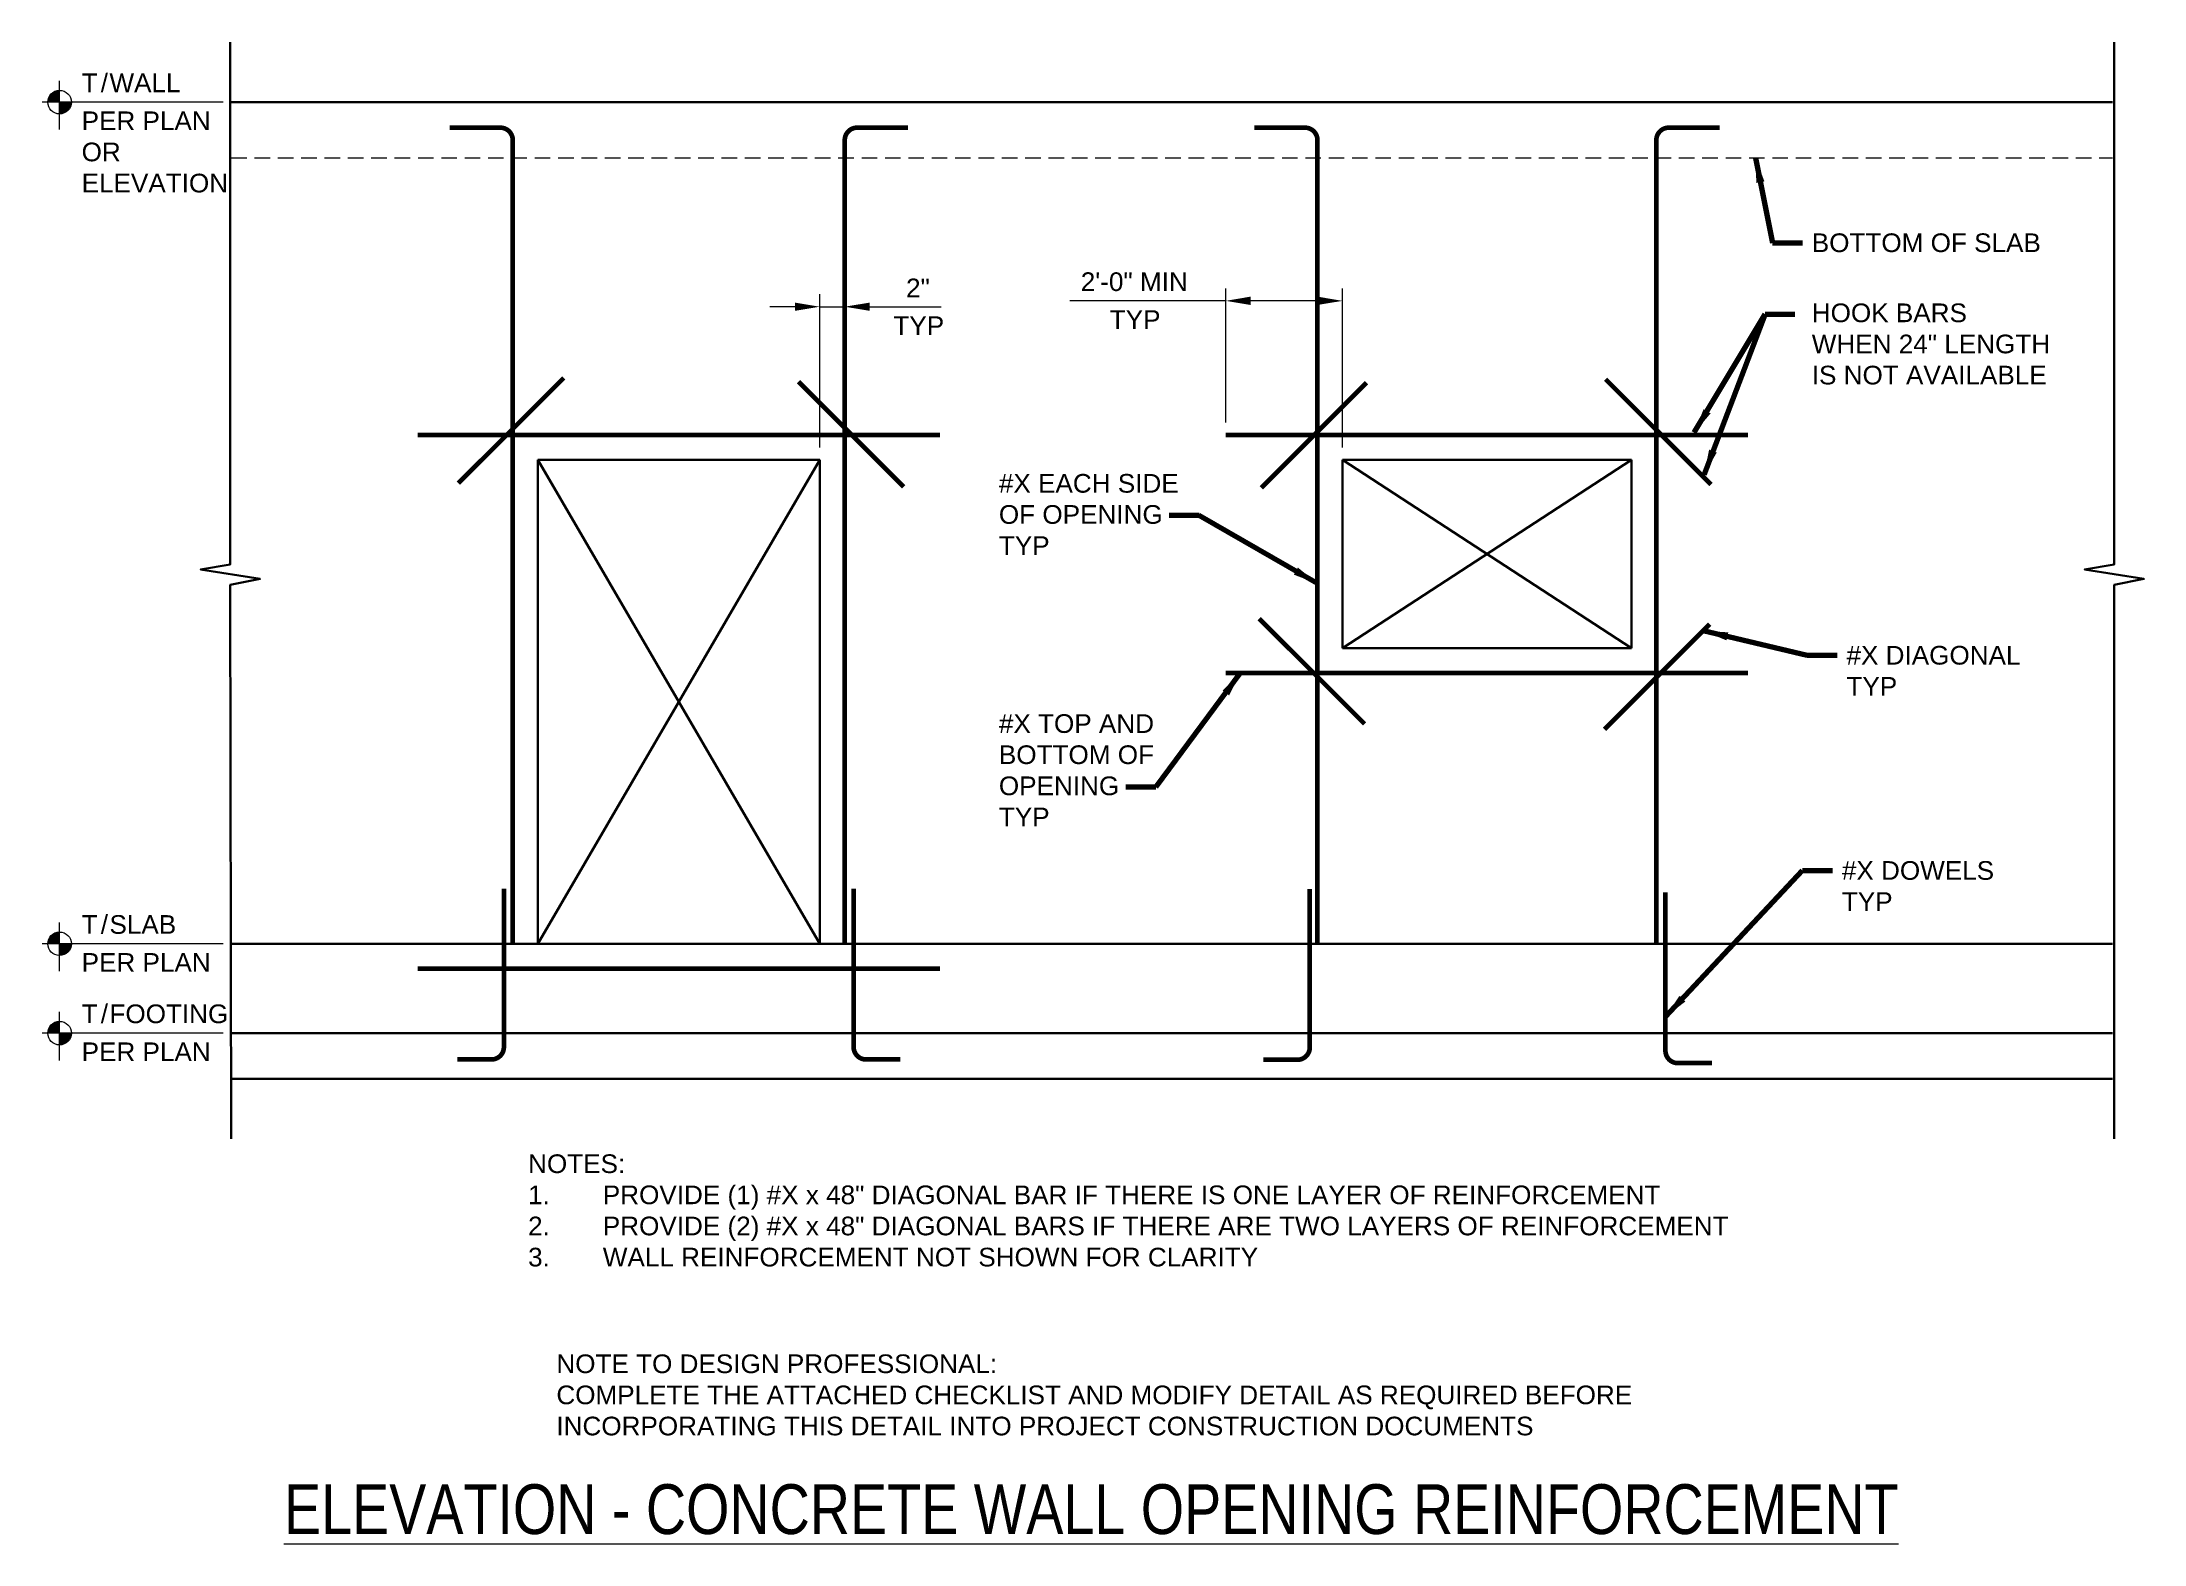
# Model space of a CAD drawing. Header units: inches. Extents: x -552 to -383, y 1237 to 1357.
import ezdxf

# ---------------------------------------------------------------- set-up
doc = ezdxf.new("R2010")
doc.units = ezdxf.units.IN
doc.header["$LTSCALE"] = 5
doc.header["$MEASUREMENT"] = 0
doc.linetypes.add('CENTER', pattern=[2, 1.25, -0.25, 0.25, -0.25])
doc.linetypes.add('HIDDEN', pattern=[0.375, 0.25, -0.125])
for name, color, linetype, lineweight in [('S-ANNO-DIMS', 1, 'Continuous', 20), ('S-ANNO-TEXT', 7, 'Continuous', 20), ('S-DETL', 3, 'Continuous', 30), ('S-GRID', 9, 'CENTER', 20)]:
    doc.layers.add(name, color=color, linetype=linetype, lineweight=lineweight)
doc.styles.add('Romans', font='arial.ttf')
doc.dimstyles.get("Standard").update_dxf_attribs({"dimtxt": 0.18, "dimasz": 0.18, "dimexe": 0.18, "dimexo": 0.0625, "dimgap": 0.09, "dimtad": 0, "dimtih": 1, "dimtoh": 1, "dimdec": 4, "dimzin": 0, "dimdsep": 46, "dimtxsty": 'Standard', "dimcen": 0.09, "dimadec": 0, "dimazin": 0, "dimtfac": 1, "dimtdec": 4, "dimtofl": 0, "dimtmove": 0, "dimatfit": 3, "dimfxl": 1, "dimtolj": 1, "dimtzin": 0, "dimarcsym": 0})

# ---------------------------------------------------------------- blocks, each defined once
blk = doc.blocks.new('*D0')
at = {"layer": 'Defpoints', "color": 0, "transparency": 16777216}
for p in [(-456.5, 1336.48), (-456.5, 1325.7), (-447.13, 1323.7)]:
    blk.add_point(p, dxfattribs=at)
at = {"layer": 'S-ANNO-DIMS', "transparency": 16777216}
for p, q in [((-456.5, 1326.7), (-456.5, 1337.48)), ((-447.13, 1324.7), (-447.13, 1337.48)), ((-456.5, 1336.48), (-469.02, 1336.48)), ((-449.13, 1336.48), (-454.5, 1336.48))]:
    blk.add_line(p, q, dxfattribs=at)
for points in [[(-454.5, 1336.82), (-454.5, 1336.15), (-456.5, 1336.48)], [(-449.13, 1336.82), (-449.13, 1336.15), (-447.13, 1336.48)]]:
    blk.add_solid(points, dxfattribs=at)
at = {"layer": 'S-ANNO-DIMS', "transparency": 16777216, "insert": (-463.84, 1338.01), "char_height": 1.5, "attachment_point": 5, "style": 'Romans'}
blk.add_mtext('\\A1;2\'-0" MIN', dxfattribs=at)
blk = doc.blocks.new('*D1')
at = {"layer": 'Defpoints', "color": 0, "transparency": 16777216}
for p in [(-489.09, 1336.01), (-487.09, 1332.23), (-489.09, 1323.7)]:
    blk.add_point(p, dxfattribs=at)
at = {"layer": 'S-ANNO-DIMS', "transparency": 16777216}
for p, q in [((-489.09, 1324.7), (-489.09, 1337.01)), ((-487.09, 1333.23), (-487.09, 1337.01)), ((-491.09, 1336.01), (-493.09, 1336.01)), ((-489.09, 1336.01), (-487.09, 1336.01)), ((-485.09, 1336.01), (-479.34, 1336.01))]:
    blk.add_line(p, q, dxfattribs=at)
for points in [[(-491.09, 1336.34), (-491.09, 1335.68), (-489.09, 1336.01)], [(-485.09, 1336.34), (-485.09, 1335.68), (-487.09, 1336.01)]]:
    blk.add_solid(points, dxfattribs=at)
at = {"layer": 'S-ANNO-DIMS', "transparency": 16777216, "insert": (-481.21, 1337.52), "char_height": 1.5, "attachment_point": 5, "style": 'Romans'}
blk.add_mtext('\\A1;2"', dxfattribs=at)

msp = doc.modelspace()

# ---------------------------------------------------------------- hatches: boundary and pattern name
at = {"layer": 'S-ANNO-TEXT'}
h = msp.add_hatch(color=256, dxfattribs=at)
h.dxf.hatch_style = 1
edge = h.paths.add_edge_path()
edge.add_arc((-550.1329058, 1352.4436881), 0.945832, 90, 180)
edge.add_line((-551.0787377, 1352.4436881), (-550.1329058, 1352.4436881))
edge.add_line((-550.1329058, 1352.4436881), (-550.1329058, 1353.3895201))
edge = h.paths.add_edge_path()
edge.add_line((-550.1329058, 1352.4436881), (-550.1329058, 1351.4978561))
edge.add_arc((-550.1329058, 1352.4436881), 0.945832, 270, 360)
edge.add_line((-549.1870738, 1352.4436881), (-550.1329058, 1352.4436881))
h = msp.add_hatch(color=256, dxfattribs=at)
h.dxf.hatch_style = 1
edge = h.paths.add_edge_path()
edge.add_arc((-550.1329058, 1284.8327768), 0.945832, 90, 180)
edge.add_line((-551.0787377, 1284.8327768), (-550.1329058, 1284.8327768))
edge.add_line((-550.1329058, 1284.8327768), (-550.1329058, 1285.7786088))
edge = h.paths.add_edge_path()
edge.add_line((-550.1329058, 1284.8327768), (-550.1329058, 1283.8869448))
edge.add_arc((-550.1329058, 1284.8327768), 0.945832, 270, 360)
edge.add_line((-549.1870738, 1284.8327768), (-550.1329058, 1284.8327768))
h = msp.add_hatch(color=256, dxfattribs=at)
h.dxf.hatch_style = 1
edge = h.paths.add_edge_path()
edge.add_arc((-550.1329058, 1277.655357), 0.945832, 90, 180)
edge.add_line((-551.0787377, 1277.655357), (-550.1329058, 1277.655357))
edge.add_line((-550.1329058, 1277.655357), (-550.1329058, 1278.601189))
edge = h.paths.add_edge_path()
edge.add_line((-550.1329058, 1277.655357), (-550.1329058, 1276.709525))
edge.add_arc((-550.1329058, 1277.655357), 0.945832, 270, 360)
edge.add_line((-549.1870738, 1277.655357), (-550.1329058, 1277.655357))

# ---------------------------------------------------------------- linework, layer by layer
for p, q in [((-550.1329058, 1350.2573724), (-550.1329058, 1354.1541694)), ((-537.001091, 1352.4436881), (-551.5415191, 1352.4436881)), ((-550.1329058, 1351.8681047), (-550.1329058, 1353.0192715)), ((-550.1329058, 1282.6464611), (-550.1329058, 1286.543258)), ((-537.001091, 1284.8327768), (-551.5415191, 1284.8327768)), ((-550.1329058, 1284.2571934), (-550.1329058, 1285.4083602)), ((-550.1329058, 1275.4690413), (-550.1329058, 1279.3658383)), ((-537.001091, 1277.655357), (-551.5415191, 1277.655357)), ((-550.1329058, 1277.0797736), (-550.1329058, 1278.2309404))]:
    msp.add_line(p, q, dxfattribs=at)
for centre in [(-550.1329058, 1352.4436881), (-550.1329058, 1284.8327768), (-550.1329058, 1277.655357)]:
    msp.add_circle(centre, 0.945832, dxfattribs=at)
at = {"layer": 'S-DETL', "linetype": 'Continuous'}
for p, q in [((-536.3528604, 1352.4436881), (-385.2982964, 1352.4436881)), ((-511.7447618, 1284.8327768), (-511.7447618, 1323.7048879)), ((-489.0878463, 1323.7048879), (-511.7447618, 1323.7048879)), ((-511.7447618, 1323.7048879), (-489.0878463, 1284.8327768)), ((-489.0878463, 1323.7048879), (-511.7447618, 1284.8327768)), ((-489.0878463, 1284.8327768), (-489.0878463, 1323.7048879)), ((-447.1327194, 1323.7048879), (-423.9199983, 1323.7048879)), ((-447.1327194, 1308.5885705), (-447.1327194, 1323.7048879)), ((-447.1327194, 1323.7048879), (-423.9199983, 1308.5885705)), ((-423.9199983, 1323.7048879), (-447.1327194, 1308.5885705)), ((-423.9199983, 1308.5885705), (-423.9199983, 1323.7048879)), ((-447.1327194, 1308.5885705), (-423.9199983, 1308.5885705)), ((-536.3528604, 1284.8327768), (-385.2982964, 1284.8327768)), ((-536.3528604, 1277.655357), (-385.2982964, 1277.655357)), ((-536.3528604, 1273.9966848), (-385.2982964, 1273.9966848))]:
    msp.add_line(p, q, dxfattribs=at)
for points in [[(-536.3528604, 1269.166251), (-536.4240312, 1313.6564603), (-534.0386772, 1314.147553), (-538.8093852, 1314.9048082), (-536.4240312, 1315.3023672), (-536.4240312, 1357.2735976)], [(-385.1521119, 1269.1684635), (-385.1521119, 1313.6564603), (-382.7667579, 1314.147553), (-387.5374659, 1314.9048082), (-385.1521119, 1315.3023672), (-385.1521119, 1357.2719094)]]:
    msp.add_lwpolyline(points, dxfattribs=at)
at = {"layer": 'S-DETL', "linetype": 'Continuous', "const_width": 0.375}
for points in [[(-514.7447618, 1350.3939817), (-518.8161445, 1350.3939817)], [(-486.0878463, 1350.3939817), (-482.0164636, 1350.3939817)], [(-450.1327194, 1350.3939817), (-454.2041021, 1350.3939817)], [(-420.9199983, 1350.3939817), (-416.8486156, 1350.3939817)], [(-513.7447618, 1284.8327768), (-513.7447618, 1349.3939817)], [(-487.0878463, 1284.8327768), (-487.0878463, 1349.3939817)], [(-449.1327194, 1284.8327768), (-449.1327194, 1349.3939817)], [(-421.9199983, 1284.8327768), (-421.9199983, 1349.3939817)], [(-518.1035989, 1321.8368568), (-509.6512947, 1330.289161)], [(-482.351476, 1321.5350552), (-490.8037802, 1329.9873594)], [(-453.6442309, 1321.464388), (-445.1919267, 1329.9166922)], [(-417.5398681, 1321.7278896), (-425.9921723, 1330.1801938)], [(-479.4396224, 1325.7048879), (-521.3929857, 1325.7048879)], [(-414.5496772, 1325.7048879), (-456.5030405, 1325.7048879)], [(-453.8013484, 1310.9499239), (-445.3490442, 1302.4976197)], [(-417.6360287, 1310.5175245), (-426.0883329, 1302.0652203)], [(-414.5496772, 1306.5885705), (-456.5030405, 1306.5885705)], [(-514.4564232, 1289.2580983), (-514.4564232, 1276.5394261)], [(-486.3761849, 1289.2580983), (-486.3761849, 1276.5394261)], [(-449.746771, 1289.2329778), (-449.746771, 1276.5143056)], [(-421.1899969, 1288.9636255), (-421.1899969, 1276.2449532)], [(-479.4396224, 1282.8320551), (-521.3929857, 1282.8320551)], [(-515.4564232, 1275.5394261), (-518.1969397, 1275.5394261)], [(-485.3761849, 1275.5394261), (-482.6356683, 1275.5394261)], [(-450.746771, 1275.5143056), (-453.4872876, 1275.5143056)], [(-420.1899969, 1275.2449532), (-417.4494803, 1275.2449532)]]:
    msp.add_lwpolyline(points, dxfattribs=at)
for points in [[(-513.7447618, 1349.3939817, 0.4142135624), (-514.7447618, 1350.3939817)], [(-486.0878463, 1350.3939817, 0.4142135624), (-487.0878463, 1349.3939817)], [(-449.1327194, 1349.3939817, 0.4142135624), (-450.1327194, 1350.3939817)], [(-420.9199983, 1350.3939817, 0.4142135624), (-421.9199983, 1349.3939817)], [(-515.4564232, 1275.5394261, 0.4142135624), (-514.4564232, 1276.5394261)], [(-486.3761849, 1276.5394261, 0.4142135624), (-485.3761849, 1275.5394261)], [(-450.746771, 1275.5143056, 0.4142135624), (-449.746771, 1276.5143056)], [(-421.1899969, 1276.2449532, 0.4142135624), (-420.1899969, 1275.2449532)]]:
    msp.add_lwpolyline(points, format="xyb", dxfattribs=at)
at = {"layer": 'S-GRID', "color": 7, "linetype": 'HIDDEN'}
msp.add_line((-536.3528604, 1347.9780905), (-385.2982964, 1347.9780905), dxfattribs=at)

# ---------------------------------------------------------------- texts
at = {"layer": 'S-ANNO-DIMS', "char_height": 1.49999999, "attachment_point": 1, "style": 'Romans'}
for insert in [(-483.1806157, 1335.2345992), (-465.8094865, 1335.7317576)]:
    msp.add_mtext('\\A1;TYP', dxfattribs=dict(at, insert=insert))
at = {"layer": 'S-ANNO-TEXT', "style": 'Romans', "width": 0.8}
msp.add_text('%%UELEVATION - CONCRETE WALL OPENING REINFORCEMENT', height=4, dxfattribs=at).set_placement((-532.1145748, 1237.418544))
at = {"layer": 'S-ANNO-TEXT', "attachment_point": 1, "style": 'Romans'}
for s, insert, char_height in [('\\A1;{\\T1.2;T/}WALL', (-548.3626887, 1354.7448477), 1.499999989), ('\\A1;PER PLAN\\POR \\PELEVATION', (-548.3626887, 1351.6936881), 1.499999989), ('BOTTOM OF SLAB', (-409.4397046, 1341.8996893), 1.499999989), ('\\A1;HOOK BARS \\PWHEN 24" LENGTH \\PIS NOT AVAILABLE', (-409.4397046, 1336.2687207), 1.499999989), ('#X EACH SIDE \\POF OPENING \\PTYP', (-474.7108524, 1322.5723307), 1.499999989), ('#X DIAGONAL \\PTYP', (-406.6547889, 1308.7619191), 1.499999989), ('#X TOP AND \\PBOTTOM OF \\POPENING \\PTYP', (-474.7108524, 1303.2729859), 1.499999989), ('#X DOWELS \\PTYP', (-407.0239098, 1291.4732322), 1.49999999), ('\\A1;{\\T1.2;T/}SLAB', (-548.3626887, 1287.1339364), 1.499999989), ('\\A1;PER PLAN', (-548.3626887, 1284.0827768), 1.499999989), ('\\A1;{\\T1.2;T/}FOOTING', (-548.3626887, 1279.9575398), 1.499999989), ('\\A1;PER PLAN', (-548.3626887, 1276.905357), 1.499999989), ('\\A1;\\pxa0.33333;NOTES:\\P\\pi-1.66667,l1.66667;1.^IPROVIDE (1) #X x 48" DIAGONAL BAR IF THERE IS ONE LAYER OF REINFORCEMENT\\P2.^IPROVIDE (2) #X x 48" DIAGONAL BARS IF THERE ARE TWO LAYERS OF REINFORCEMENT\\P3.^IWALL REINFORCEMENT NOT SHOWN FOR CLARITY', (-512.5129394, 1267.9156556), 1.499999989)]:
    msp.add_mtext(s, dxfattribs=dict(at, insert=insert, char_height=char_height))
at = {"layer": 'S-ANNO-TEXT', "insert": (-510.242303, 1251.8448741), "char_height": 1.499999989, "width": 159.842980143, "attachment_point": 1, "style": 'Romans'}
msp.add_mtext('NOTE TO DESIGN PROFESSIONAL: \\PCOMPLETE THE ATTACHED CHECKLIST AND MODIFY DETAIL AS REQUIRED BEFORE \\PINCORPORATING THIS DETAIL INTO PROJECT CONSTRUCTION DOCUMENTS', dxfattribs=at)

# ---------------------------------------------------------------- dimensions: what is measured, and where the dimension line sits
at = {"layer": 'S-ANNO-DIMS'}
for base, p1, p2, text, picture, middle in [((-456.5030405, 1336.4817576), (-447.1327194, 1323.7048879), (-456.5030405, 1325.7048879), '2\'-0" MIN', '*D0', (-463.8418876, 1336.4817576)), ((-489.0878463, 1336.010179), (-487.0878463, 1332.233454), (-489.0878463, 1323.7048879), '2"', '*D1', (-481.2130169, 1336.010179))]:
    dim = msp.add_linear_dim(base=base, p1=p1, p2=p2, angle=180, text=text, dimstyle='Standard', override={"dimscale": 16, "dimtxt": 0.09375, "dimasz": 0.125, "dimexe": 0.0625, "dimgap": 0.0625, "dimtih": 0, "dimtoh": 0, "dimdec": 5, "dimlfac": 1, "dimrnd": 0.03125, "dimzin": 7, "dimlunit": 4, "dimtxsty": 'Romans', "dimcen": 0.125, "dimclrd": 256, "dimclre": 256, "dimclrt": 256, "dimadec": 4, "dimtdec": 5, "dimtofl": 1, "dimtvp": 1, "dimfrac": 2, "dimtzin": 3, "dimlwd": 65535, "dimlwe": 65535}, dxfattribs=at)
    dim.commit()
    dim.dimension.update_dxf_attribs({"geometry": picture, "text_midpoint": middle, "dimtype": 128})

# ---------------------------------------------------------------- leaders
at = {"layer": 'S-ANNO-TEXT'}
for points in [[(-413.9602678, 1347.9780905), (-412.5965274, 1341.1496893), (-410.1897046, 1341.1496893)], [(-418.8712339, 1325.8923879), (-413.1942443, 1335.4037705), (-410.7874215, 1335.4037705)], [(-418.0879396, 1322.5411261), (-413.1942443, 1335.4037705), (-410.7874215, 1335.4037705)], [(-449.1327194, 1313.7705503), (-458.6215012, 1319.248901), (-461.028324, 1319.248901)], [(-418.1663588, 1309.9871944), (-409.8116117, 1308.0119191), (-407.4047889, 1308.0119191)], [(-455.2996291, 1306.5885705), (-462.113665, 1297.4070644), (-464.5204878, 1297.4070644)], [(-421.1899969, 1278.9662053), (-410.1807326, 1290.7232322), (-407.7739098, 1290.7232322)]]:
    msp.add_leader(points, dimstyle='Standard', override={"dimscale": 16, "dimtxt": 0.09375, "dimasz": 0.125, "dimexe": 0.0625, "dimgap": 0.0625, "dimtad": 0, "dimtih": 0, "dimtoh": 0, "dimdec": 5, "dimlfac": 16, "dimrnd": 0.03125, "dimzin": 7, "dimlunit": 4, "dimtxsty": 'Romans', "dimcen": 0.125, "dimclrd": 256, "dimclre": 256, "dimclrt": 256, "dimadec": 4, "dimtdec": 5, "dimtofl": 1, "dimtvp": 1, "dimfrac": 2, "dimtzin": 3, "dimlwd": 65535, "dimlwe": 65535}, dxfattribs=at)

doc.saveas('drawing.dxf')
